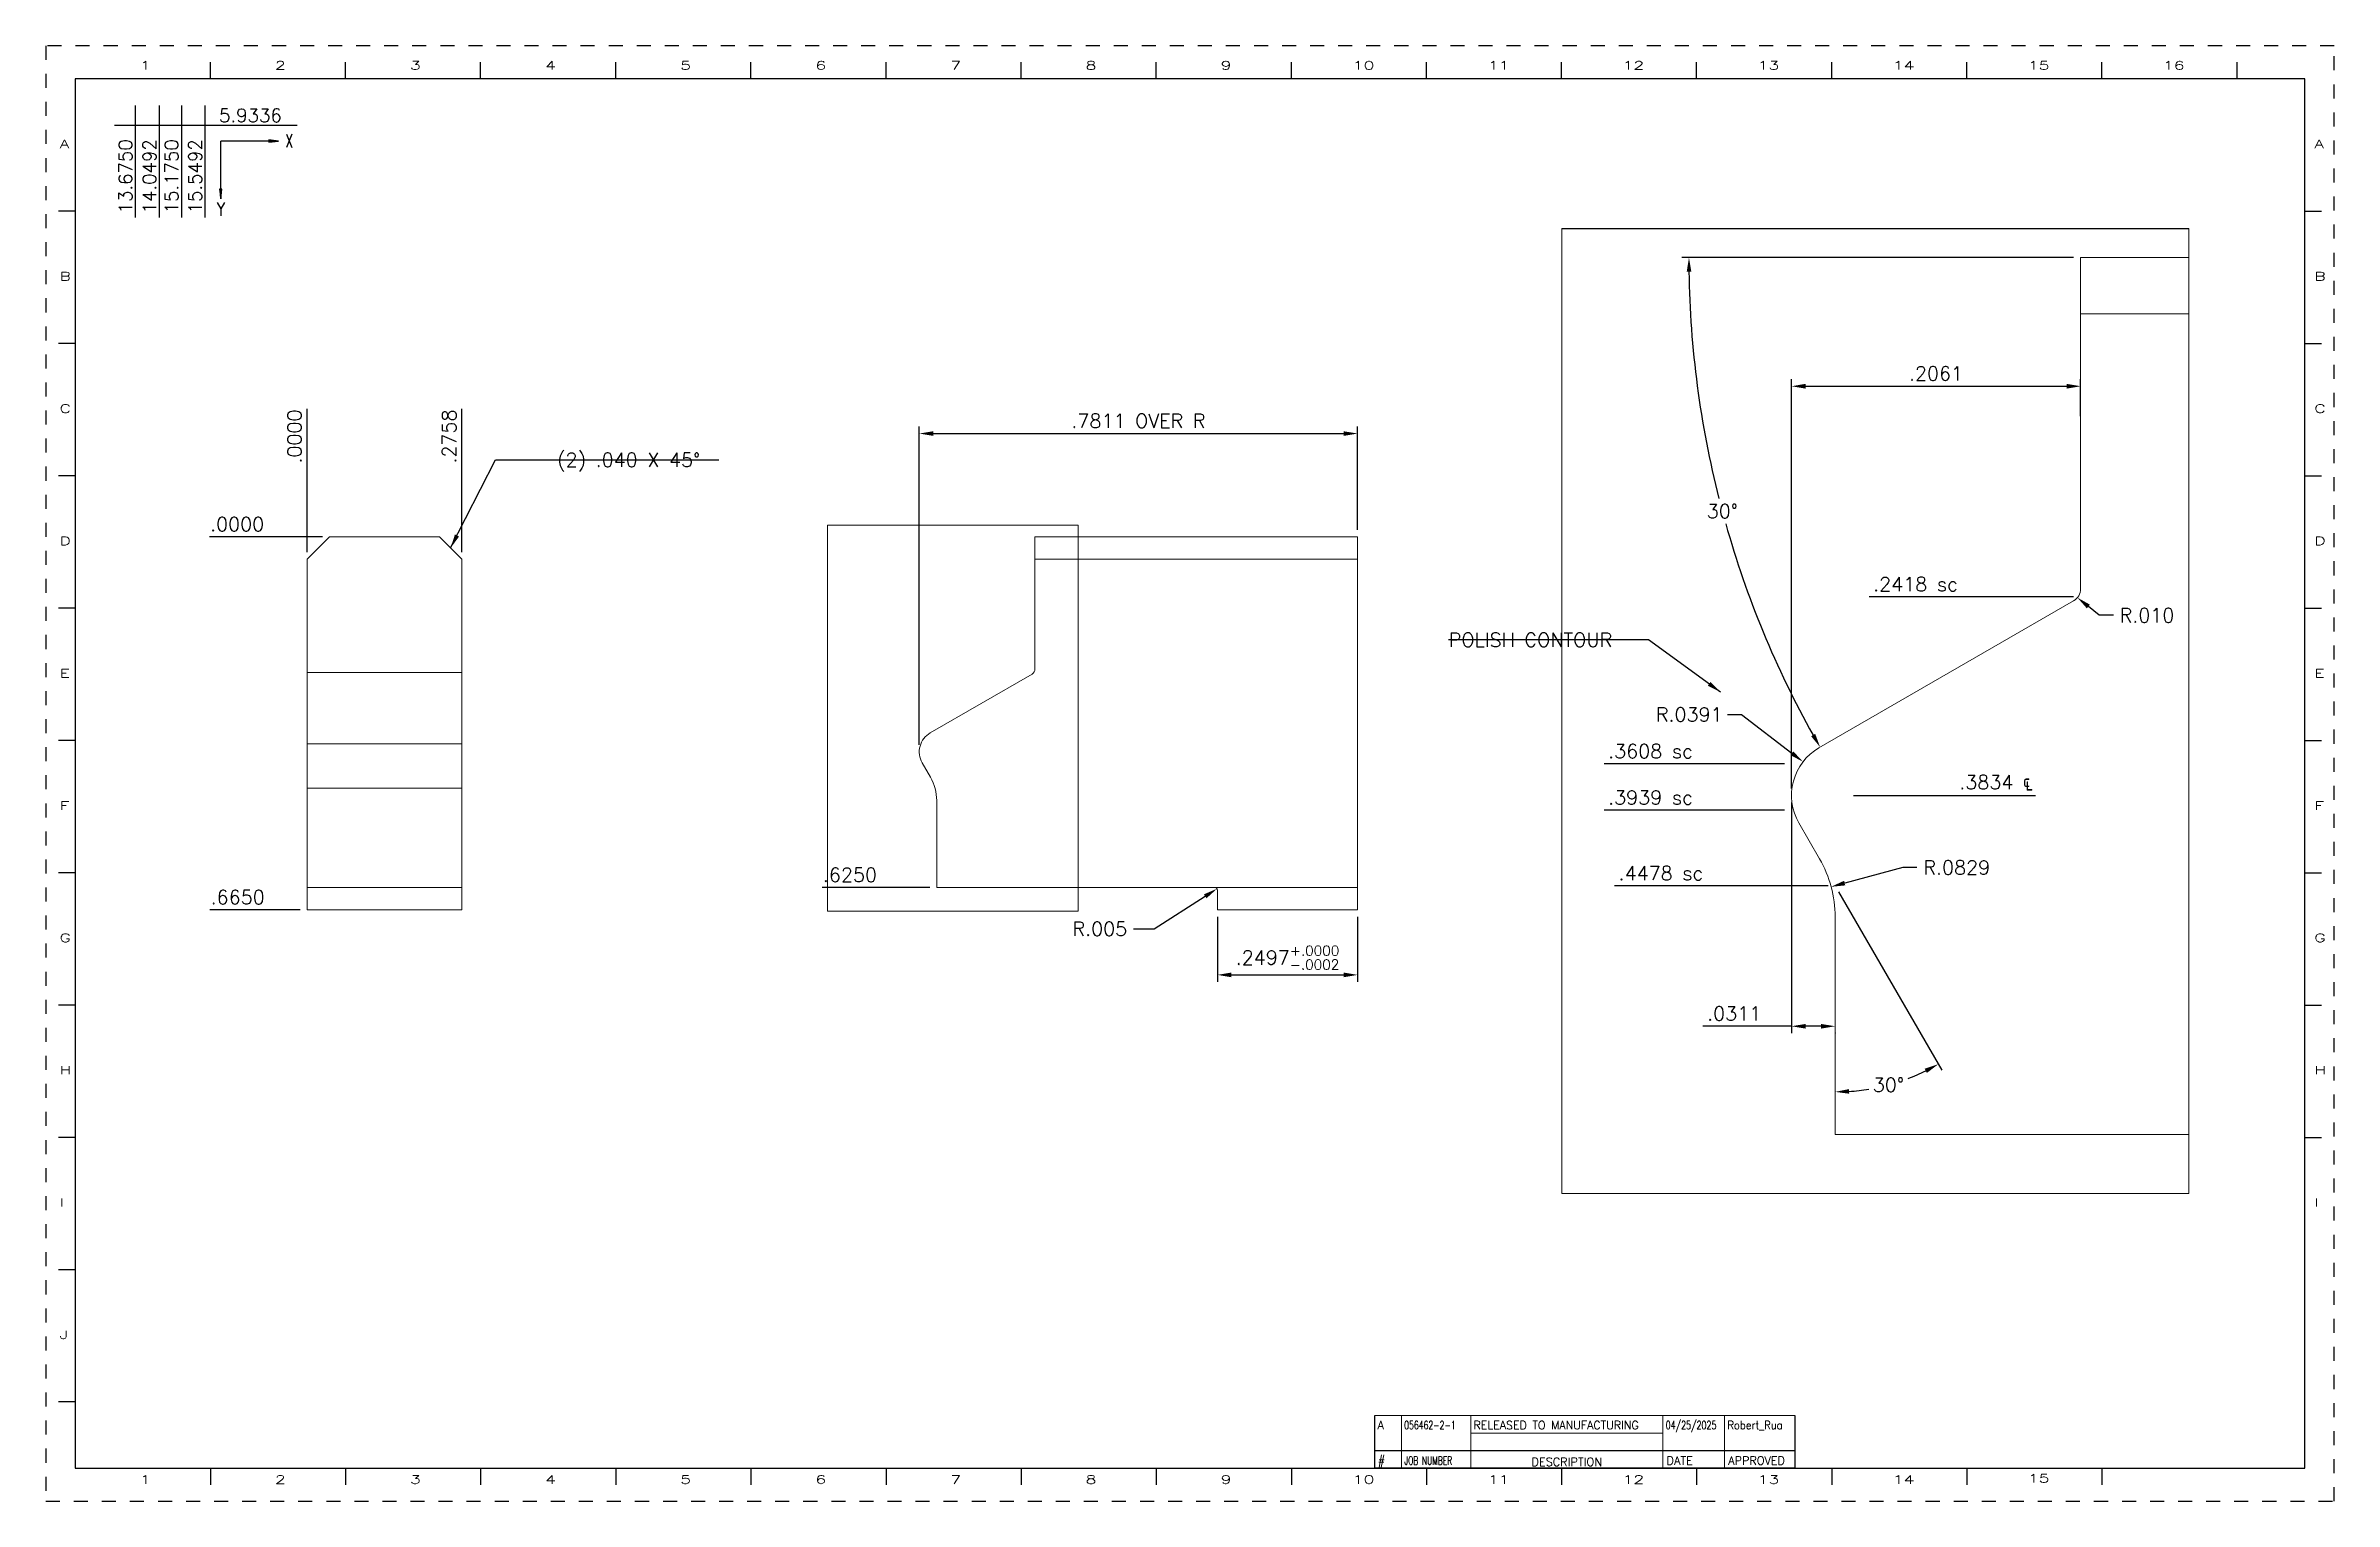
# Paper-space layout 'SHEET (B)' of a CAD drawing. Header units: inches. Extents: x 0 to 16.3, y 0 to 10.4.
# The model-space entities are those that its viewports show. They can reach past a viewport. Long polylines and large blocks are cut down to what shows.
import ezdxf
from ezdxf.enums import TextEntityAlignment as Align

# ---------------------------------------------------------------- set-up
doc = ezdxf.new("R2010")
doc.units = ezdxf.units.IN
doc.header["$MEASUREMENT"] = 0
doc.header["$PDSIZE"] = 0.05
doc.linetypes.add('HIDDEN', pattern=[0.375, 0.25, -0.125])
for name, color, linetype, lineweight in [('AM_0', 7, 'Continuous', 30), ('AM_BOR', 7, 'Continuous', 30), ('BUP_1-AM_0', 7, 'Continuous', 30), ('DIE_SECTION-DETAIL', 7, 'Continuous', 0), ('DIE_SECTION-PLAN_ASSY', 7, 'Continuous', 0)]:
    doc.layers.add(name, color=color, linetype=linetype, lineweight=lineweight)
doc.layers.add('AM_VIEWS', color=1, linetype='Continuous', lineweight=15, plot=False)
doc.styles.add('ACANSTS', font='romans.shx', dxfattribs={"height": 1})
doc.styles.add('ROMANS', font='romans.shx')
doc.styles.get("Standard").update_dxf_attribs({"font": 'ROMANS.SHX'})
doc.dimstyles.new('COMPOSIDIE$0', dxfattribs={"dimscale": 0, "dimtxt": 0.1, "dimasz": 0.1, "dimexe": 0.05, "dimexo": 0.05, "dimgap": 0.04, "dimtad": 1, "dimzin": 4, "dimtxsty": 'Standard', "dimcen": 0, "dimclrd": 3, "dimclre": 3, "dimclrt": 3, "dimazin": 3, "dimtp": 0.1, "dimtm": 0.1, "dimtfac": 0.71, "dimtmove": 0, "dimatfit": 3, "dimfxl": 0.05, "dimtzin": 7, "dimlwd": -1, "dimlwe": -1, "dimarcsym": 1})
doc.dimstyles.new('COMPOSIDIE$2', dxfattribs={"dimscale": 0, "dimtxt": 0.1, "dimasz": 0.1, "dimexe": 0.05, "dimexo": 0.05, "dimgap": 0.04, "dimtad": 1, "dimzin": 4, "dimtxsty": 'Standard', "dimcen": 0, "dimclrd": 3, "dimclre": 3, "dimclrt": 3, "dimadec": 4, "dimazin": 3, "dimtp": 0.1, "dimtm": 0.1, "dimtfac": 0.71, "dimtmove": 0, "dimatfit": 3, "dimfxl": 0.05, "dimtzin": 7, "dimlwd": -1, "dimlwe": -1, "dimarcsym": 1})
doc.dimstyles.new('COMPOSIDIE$4', dxfattribs={"dimscale": 0, "dimtxt": 0.1, "dimasz": 0.1, "dimexe": 0.05, "dimexo": 0.05, "dimgap": 0.04, "dimtad": 1, "dimzin": 4, "dimtxsty": 'Standard', "dimcen": 0, "dimse1": 1, "dimclrd": 3, "dimclre": 3, "dimclrt": 3, "dimazin": 3, "dimtp": 0.1, "dimtm": 0.1, "dimtfac": 0.71, "dimtmove": 0, "dimatfit": 3, "dimtzin": 7, "dimlwd": -1, "dimlwe": -1, "dimarcsym": 1})
doc.dimstyles.new('COMPOSIDIE$6', dxfattribs={"dimscale": 0, "dimtxt": 0.1, "dimasz": 0.1, "dimexe": 0.05, "dimexo": 0.05, "dimgap": 0.04, "dimtad": 1, "dimzin": 4, "dimtxsty": 'Standard', "dimcen": 0, "dimclrd": 3, "dimclre": 7, "dimclrt": 3, "dimazin": 3, "dimtp": 0.1, "dimtm": 0.1, "dimtfac": 0.71, "dimtmove": 0, "dimatfit": 3, "dimfxl": 0.05, "dimtzin": 7, "dimlwd": -1, "dimlwe": -1, "dimarcsym": 1})
doc.dimstyles.new('COMPOSIDIE$7', dxfattribs={"dimscale": 0, "dimtxt": 0.1, "dimasz": 0.1, "dimexe": 0.05, "dimexo": 0.05, "dimgap": 0.04, "dimtad": 1, "dimzin": 4, "dimtxsty": 'Standard', "dimcen": 0, "dimclrd": 3, "dimclre": 3, "dimclrt": 3, "dimazin": 3, "dimtp": 0.1, "dimtm": 0.1, "dimtfac": 0.71, "dimtmove": 0, "dimatfit": 3, "dimfxl": 0.05, "dimtzin": 7, "dimlwd": -1, "dimlwe": -1, "dimarcsym": 1})

# ---------------------------------------------------------------- blocks, each defined once
blk = doc.blocks.new('B_BORDER')
at = {"layer": 'AM_BOR', "color": 7, "linetype": 'HIDDEN'}
for p, q in [((0, 263.52), (0, 0)), ((414.34, 263.52), (0, 263.52)), ((414.34, 0), (414.34, 263.52)), ((0, 0), (414.34, 0))]:
    blk.add_line(p, q, dxfattribs=at)
at = {"layer": 'AM_BOR', "color": 2, "linetype": 'Continuous'}
for p, q in [((408.99, 257.54), (5.35, 257.54)), ((5.35, 257.54), (5.35, 5.99)), ((29.81, 257.54), (29.81, 260.53)), ((54.28, 257.54), (54.28, 260.53)), ((78.74, 257.54), (78.74, 260.53)), ((103.2, 257.54), (103.2, 260.53)), ((127.66, 257.54), (127.66, 260.53)), ((152.13, 257.54), (152.13, 260.53)), ((176.59, 257.54), (176.59, 260.53)), ((201.05, 257.54), (201.05, 260.53)), ((225.52, 257.54), (225.52, 260.53)), ((249.98, 257.54), (249.98, 260.53)), ((274.44, 257.54), (274.44, 260.53)), ((298.9, 257.54), (298.9, 260.53)), ((323.37, 257.54), (323.37, 260.53)), ((347.83, 257.54), (347.83, 260.53)), ((372.29, 257.54), (372.29, 260.53)), ((396.75, 257.54), (396.75, 260.53)), ((408.99, 5.99), (408.99, 257.54)), ((5.35, 233.58), (2.29, 233.58)), ((408.99, 233.58), (412.04, 233.58)), ((5.35, 209.62), (2.29, 209.62)), ((408.99, 209.62), (412.04, 209.62)), ((5.35, 185.67), (2.29, 185.67)), ((408.99, 185.67), (412.04, 185.67)), ((5.35, 161.71), (2.29, 161.71)), ((408.99, 161.71), (412.04, 161.71)), ((5.35, 137.75), (2.29, 137.75)), ((408.99, 137.75), (412.04, 137.75)), ((5.35, 113.79), (2.29, 113.79)), ((408.99, 113.79), (412.04, 113.79)), ((5.35, 89.84), (2.29, 89.84)), ((408.99, 89.84), (412.04, 89.84)), ((5.35, 65.88), (2.29, 65.88)), ((408.99, 65.88), (412.04, 65.88)), ((5.35, 41.92), (2.29, 41.92)), ((5.35, 17.97), (2.29, 17.97)), ((5.35, 5.99), (408.99, 5.99)), ((29.81, 5.99), (29.81, 2.99)), ((54.28, 5.99), (54.28, 2.99)), ((78.74, 5.99), (78.74, 2.99)), ((103.2, 5.99), (103.2, 2.99)), ((127.66, 5.99), (127.66, 2.99)), ((152.13, 5.99), (152.13, 2.99)), ((176.59, 5.99), (176.59, 2.99)), ((201.05, 5.99), (201.05, 2.99)), ((225.52, 5.99), (225.52, 2.99)), ((249.98, 5.99), (249.98, 2.99)), ((274.44, 5.99), (274.44, 2.99)), ((298.9, 5.99), (298.9, 2.99)), ((323.37, 5.99), (323.37, 2.99)), ((347.83, 5.99), (347.83, 2.99)), ((372.29, 5.99), (372.29, 2.99))]:
    blk.add_line(p, q, dxfattribs=at)
at = {"layer": 'AM_BOR', "color": 7, "linetype": 'Continuous', "style": 'ROMANS', "width": 1.531677}
for s, height, p in [('1', 1.5, (17.02, 259.22)), ('2', 1.5, (41.48, 259.22)), ('3', 1.5, (65.94, 259.22)), ('4', 1.5, (90.41, 259.22)), ('5', 1.5, (114.87, 259.22)), ('6', 1.5, (139.33, 259.22)), ('7', 1.5, (163.79, 259.22)), ('8', 1.5, (188.26, 259.22)), ('9', 1.5, (212.72, 259.22)), ('10', 1.497, (236.62, 259.22)), ('11', 1.497, (261.08, 259.22)), ('12', 1.497, (285.47, 259.22)), ('13', 1.497, (309.93, 259.22)), ('14', 1.497, (334.4, 259.22)), ('15', 1.497, (358.86, 259.22)), ('16', 1.497, (383.32, 259.22)), ('A', 1.5, (2.49, 245)), ('A', 1.5, (410.72, 245)), ('B', 1.5, (2.49, 221.04)), ('B', 1.5, (410.72, 221.04)), ('C', 1.5, (2.49, 197.08)), ('C', 1.5, (410.72, 197.08)), ('D', 1.5, (2.49, 173.13)), ('D', 1.5, (410.72, 173.13)), ('E', 1.5, (2.49, 149.17)), ('E', 1.5, (410.72, 149.17)), ('F', 1.5, (2.49, 125.21)), ('F', 1.5, (410.72, 125.21)), ('G', 1.5, (2.49, 101.25)), ('G', 1.5, (410.72, 101.25)), ('H', 1.5, (2.49, 77.3)), ('H', 1.5, (410.72, 77.3)), ('I', 1.5, (2.49, 53.34)), ('I', 1.5, (410.72, 53.34)), ('J', 1.5, (2.49, 29.38)), ('1', 1.5, (17.02, 3.18)), ('2', 1.5, (41.48, 3.18)), ('3', 1.5, (65.94, 3.18)), ('4', 1.5, (90.41, 3.18)), ('5', 1.5, (114.87, 3.18)), ('6', 1.5, (139.33, 3.18)), ('7', 1.5, (163.79, 3.18)), ('8', 1.5, (188.26, 3.18)), ('9', 1.5, (212.72, 3.18)), ('10', 1.497, (236.62, 3.18)), ('11', 1.497, (261.08, 3.18)), ('12', 1.497, (285.47, 3.18)), ('13', 1.497, (309.93, 3.18)), ('14', 1.497, (334.4, 3.18)), ('15', 1.497, (358.86, 3.4))]:
    blk.add_text(s, height=height, dxfattribs=at).set_placement(p)
blk = doc.blocks.new('ansi_br_revisionlista0')
for p, q in [((-76, -6.35), (-76, -3.18)), ((-76, -3.18), (0, -3.18)), ((0, -3.18), (0, -6.35)), ((0, -6.35), (-76, -6.35))]:
    blk.add_line(p, q)
at = {"layer": 'AM_BOR', "color": 1, "lineweight": 15}
for p, q in [((-71.17, -6.35), (-71.17, -3.18)), ((-58.67, -6.35), (-58.67, -3.18)), ((-23.88, -3.18), (-23.88, -6.35)), ((-12.7, -3.18), (-12.7, -6.35))]:
    blk.add_line(p, q, dxfattribs=at)
at = {"layer": 'AM_BOR', "color": 1, "lineweight": 15, "style": 'ACANSTS'}
for s, p in [('#', (-75.5, -5.73)), ('DATE', (-23.21, -5.73))]:
    blk.add_text(s, height=1.5, dxfattribs=at).set_placement(p)
for s, width, p in [('JOB NUMBER', 0.658824, (-70.67, -5.73)), ('APPROVED', 0.989809, (-12.03, -5.73))]:
    blk.add_text(s, height=1.5, dxfattribs=dict(at, width=width)).set_placement(p)
blk.add_text('DESCRIPTION', height=1.5, dxfattribs=at).set_placement((-41.27, -5.22), align=Align.MIDDLE)
blk = doc.blocks.new('ansi_br_revisionlista1')
for p, q in [((-76, -12.7), (-76, -6.35)), ((0, -6.35), (0, -12.7))]:
    blk.add_line(p, q)
at = {"layer": 'AM_BOR', "color": 1, "lineweight": 15}
for p, q in [((-76, -6.35), (0, -6.35)), ((-71.17, -12.7), (-71.17, -6.35)), ((-58.67, -12.7), (-58.67, -6.35)), ((-23.88, -12.7), (-23.88, -6.35)), ((-12.7, -12.7), (-12.7, -6.35)), ((-23.88, -9.53), (-58.67, -9.53)), ((-76, -12.7), (0, -12.7))]:
    blk.add_line(p, q, dxfattribs=at)
at = {"layer": 'AM_BOR', "color": 1, "lineweight": 15, "style": 'ACANSTS'}
for tag, p in [('GEN-REV-NR{2.7}', (-75.53, -8.84)), ('GEN-REV-JN{6.5}', (-70.71, -8.84)), ('GEN-REV-TEXT1{22.3}', (-58.17, -8.84)), ('GEN-REV-DAT{6.6}', (-23.38, -8.84)), ('GEN-REV-NAME{7.4}', (-12.2, -8.84)), ('GEN-REV-TEXT2{22.3}', (-58.17, -12.01))]:
    blk.add_attdef(tag, p, '', height=1.5, dxfattribs=at)
blk = doc.blocks.new('*D13')
at = {"layer": 'AM_0', "color": 7, "transparency": 16777216}
blk.add_line((0, -0.0275), (0, 0.2279), dxfattribs=at)
at = {"layer": 'Defpoints', "color": 0, "transparency": 16777216}
for p in [(0, 0.1191), (0, -0.04), (0, -0.04)]:
    blk.add_point(p, dxfattribs=at)
at = {"layer": 'AM_0', "color": 3, "transparency": 16777216, "insert": (-0.0225, 0.1785), "char_height": 0.025, "attachment_point": 5, "rotation": 90}
blk.add_mtext('\\A1;.0000', dxfattribs=at)
blk = doc.blocks.new('*D14')
at = {"layer": 'AM_0', "color": 7, "transparency": 16777216}
blk.add_line((0.2758, -0.0275), (0.2758, 0.2279), dxfattribs=at)
at = {"layer": 'Defpoints', "color": 0, "transparency": 16777216}
for p in [(0.2758, 0.1191), (0, 0), (0.2758, -0.04)]:
    blk.add_point(p, dxfattribs=at)
at = {"layer": 'AM_0', "color": 3, "transparency": 16777216, "insert": (0.2533, 0.1785), "char_height": 0.025, "attachment_point": 5, "rotation": 90}
blk.add_mtext('\\A1;.2758', dxfattribs=at)
blk = doc.blocks.new('*D15')
at = {"layer": 'AM_0', "color": 7, "transparency": 16777216}
blk.add_line((0.0275, 0), (-0.1741, 0), dxfattribs=at)
at = {"layer": 'Defpoints', "color": 0, "transparency": 16777216}
for p in [(-0.0653, 0), (0.04, 0), (0.04, 0)]:
    blk.add_point(p, dxfattribs=at)
at = {"layer": 'AM_0', "color": 3, "transparency": 16777216, "insert": (-0.1247, 0.0225), "char_height": 0.025, "attachment_point": 5}
blk.add_mtext('\\A1;.0000', dxfattribs=at)
blk = doc.blocks.new('*D16')
at = {"layer": 'AM_0', "color": 7, "transparency": 16777216}
blk.add_line((-0.0125, -0.665), (-0.1731, -0.665), dxfattribs=at)
at = {"layer": 'Defpoints', "color": 0, "transparency": 16777216}
for p in [(0, 0), (-0.0643, -0.665), (0, -0.665)]:
    blk.add_point(p, dxfattribs=at)
at = {"layer": 'AM_0', "color": 3, "transparency": 16777216, "insert": (-0.1237, -0.6425), "char_height": 0.025, "attachment_point": 5}
blk.add_mtext('\\A1;.6650', dxfattribs=at)
blk = doc.blocks.new('*D17')
at = {"layer": 'AM_0', "color": 7, "transparency": 16777216}
blk.add_line((1.1095, -0.625), (0.918, -0.625), dxfattribs=at)
at = {"layer": 'Defpoints', "color": 0, "transparency": 16777216}
for p in [(0, 0), (1.0268, -0.625), (1.122, -0.625)]:
    blk.add_point(p, dxfattribs=at)
at = {"layer": 'AM_0', "color": 3, "transparency": 16777216, "insert": (0.9674, -0.6025), "char_height": 0.025, "attachment_point": 5}
blk.add_mtext('\\A1;.6250', dxfattribs=at)
blk = doc.blocks.new('*D18')
at = {"layer": 'AM_0', "color": 3, "transparency": 16777216}
for p, q in [((1.6223, -0.6775), (1.6223, -0.7933)), ((1.872, -0.6775), (1.872, -0.7933)), ((1.6473, -0.7808), (1.847, -0.7808))]:
    blk.add_line(p, q, dxfattribs=at)
for points in [[(1.6473, -0.7766), (1.6473, -0.785), (1.6223, -0.7808)], [(1.847, -0.7766), (1.847, -0.785), (1.872, -0.7808)]]:
    blk.add_solid(points, dxfattribs=at)
at = {"layer": 'Defpoints', "color": 0, "transparency": 16777216}
for p in [(1.6223, -0.665), (1.872, -0.665), (1.872, -0.7808)]:
    blk.add_point(p, dxfattribs=at)
at = {"layer": 'AM_0', "color": 3, "transparency": 16777216, "insert": (1.7471, -0.7501), "char_height": 0.025, "attachment_point": 5}
blk.add_mtext('\\A1;.2497{}{\\H0.71x;\\C3;\\S+.0000^ -.0002;}', dxfattribs=at)
blk = doc.blocks.new('*D19')
at = {"layer": 'AM_0', "color": 3, "transparency": 16777216}
for p, q in [((1.5096, -0.6988), (1.6004, -0.6408)), ((1.4727, -0.6988), (1.5096, -0.6988))]:
    blk.add_line(p, q, dxfattribs=at)
blk.add_solid([(1.5982, -0.6373), (1.6027, -0.6443), (1.6215, -0.6273)], dxfattribs=at)
at = {"layer": 'Defpoints', "color": 0, "transparency": 16777216}
for p in [(1.6131, -0.6327), (1.6173, -0.63)]:
    blk.add_point(p, dxfattribs=at)
at = {"layer": 'AM_0', "color": 3, "transparency": 16777216, "insert": (1.4127, -0.6988), "char_height": 0.025, "attachment_point": 5}
blk.add_mtext('\\A1;R.005', dxfattribs=at)
blk = doc.blocks.new('*D20')
at = {"layer": 'BUP_1-AM_0', "color": 7, "transparency": 16777216}
blk.add_line((1.292, -0.2418), (1.1462, -0.2418), dxfattribs=at)
at = {"layer": 'Defpoints', "color": 0, "transparency": 16777216}
for p in [(0, 0), (1.2164, -0.2418), (1.297, -0.2418)]:
    blk.add_point(p, dxfattribs=at)
at = {"layer": 'BUP_1-AM_0', "color": 3, "transparency": 16777216, "insert": (1.1793, -0.2328), "char_height": 0.01, "attachment_point": 5}
blk.add_mtext('\\A1;.2418 sc', dxfattribs=at)
blk = doc.blocks.new('*D21')
at = {"layer": 'BUP_1-AM_0', "color": 7, "transparency": 16777216}
blk.add_line((1.117, -0.4478), (0.9648, -0.4478), dxfattribs=at)
at = {"layer": 'Defpoints', "color": 0, "transparency": 16777216}
for p in [(0, 0), (1.0349, -0.4478), (1.122, -0.4478)]:
    blk.add_point(p, dxfattribs=at)
at = {"layer": 'BUP_1-AM_0', "color": 3, "transparency": 16777216, "insert": (0.9978, -0.4388), "char_height": 0.01, "attachment_point": 5}
blk.add_mtext('\\A1;.4478 sc', dxfattribs=at)
blk = doc.blocks.new('*D22')
at = {"layer": 'BUP_1-AM_0', "color": 7, "transparency": 16777216}
blk.add_line((1.135, -0.3834), (1.2647, -0.3834), dxfattribs=at)
at = {"layer": 'Defpoints', "color": 0, "transparency": 16777216}
for p in [(0, 0), (1.13, -0.3834), (1.203, -0.3834)]:
    blk.add_point(p, dxfattribs=at)
at = {"layer": 'BUP_1-AM_0', "color": 3, "transparency": 16777216, "insert": (1.2359, -0.3744), "char_height": 0.01, "attachment_point": 5}
blk.add_mtext('\\A1;.3834 {\\Famgdt|c0;q}', dxfattribs=at)
blk = doc.blocks.new('*D23')
at = {"layer": 'BUP_1-AM_0', "color": 7, "transparency": 16777216}
blk.add_line((1.0859, -0.3608), (0.9573, -0.3608), dxfattribs=at)
at = {"layer": 'Defpoints', "color": 0, "transparency": 16777216}
for p in [(0, 0), (1.0275, -0.3608), (1.0909, -0.3608)]:
    blk.add_point(p, dxfattribs=at)
at = {"layer": 'BUP_1-AM_0', "color": 3, "transparency": 16777216, "insert": (0.9904, -0.3518), "char_height": 0.01, "attachment_point": 5}
blk.add_mtext('\\A1;.3608 sc', dxfattribs=at)
blk = doc.blocks.new('*D24')
at = {"layer": 'BUP_1-AM_0', "color": 7, "transparency": 16777216}
blk.add_line((1.0859, -0.3939), (0.9573, -0.3939), dxfattribs=at)
at = {"layer": 'Defpoints', "color": 0, "transparency": 16777216}
for p in [(0, 0), (1.0275, -0.3939), (1.0909, -0.3939)]:
    blk.add_point(p, dxfattribs=at)
at = {"layer": 'BUP_1-AM_0', "color": 3, "transparency": 16777216, "insert": (0.9904, -0.3849), "char_height": 0.01, "attachment_point": 5}
blk.add_mtext('\\A1;.3939 sc', dxfattribs=at)
blk = doc.blocks.new('*D25')
at = {"layer": 'BUP_1-AM_0', "color": 3, "transparency": 16777216}
for p, q in [((1.0909, -0.3784), (1.0909, -0.0867)), ((1.1009, -0.0917), (1.287, -0.0917)), ((1.297, -0.113), (1.297, -0.0867))]:
    blk.add_line(p, q, dxfattribs=at)
for points in [[(1.1009, -0.09), (1.1009, -0.0934), (1.0909, -0.0917)], [(1.287, -0.09), (1.287, -0.0934), (1.297, -0.0917)]]:
    blk.add_solid(points, dxfattribs=at)
at = {"layer": 'Defpoints', "color": 0, "transparency": 16777216}
for p in [(1.297, -0.0917), (1.297, -0.118), (1.0909, -0.3834)]:
    blk.add_point(p, dxfattribs=at)
at = {"layer": 'BUP_1-AM_0', "color": 3, "transparency": 16777216, "insert": (1.1939, -0.0827), "char_height": 0.01, "attachment_point": 5}
blk.add_mtext('\\A1;.2061', dxfattribs=at)
blk = doc.blocks.new('*D26')
at = {"layer": 'BUP_1-AM_0', "color": 3, "transparency": 16777216}
for p, q in [((1.0909, -0.3884), (1.0909, -0.5529)), ((1.0909, -0.5479), (1.0276, -0.5479)), ((1.112, -0.5479), (1.1009, -0.5479)), ((1.122, -0.5525), (1.122, -0.5529))]:
    blk.add_line(p, q, dxfattribs=at)
for points in [[(1.1009, -0.5463), (1.1009, -0.5496), (1.0909, -0.5479)], [(1.112, -0.5463), (1.112, -0.5496), (1.122, -0.5479)]]:
    blk.add_solid(points, dxfattribs=at)
at = {"layer": 'Defpoints', "color": 0, "transparency": 16777216}
for p in [(1.0909, -0.3834), (1.122, -0.5475), (1.122, -0.5479)]:
    blk.add_point(p, dxfattribs=at)
at = {"layer": 'BUP_1-AM_0', "color": 3, "transparency": 16777216, "insert": (1.05, -0.5389), "char_height": 0.01, "attachment_point": 5}
blk.add_mtext('\\A1;.0311', dxfattribs=at)
blk = doc.blocks.new('*D27')
at = {"layer": 'BUP_1-AM_0', "color": 3, "transparency": 16777216}
blk.add_line((1.292, 0), (1.0128, 0), dxfattribs=at)
for start, end in [(180.8208, 194.2366), (195.7662, 209.1792)]:
    blk.add_arc((1.7158, 0), 0.6981, start, end, dxfattribs=at)
for points in [[(1.0162, -0.01), (1.0195, -0.01), (1.0178, 0)], [(1.1078, -0.3395), (1.1049, -0.3412), (1.1113, -0.349)]]:
    blk.add_solid(points, dxfattribs=at)
at = {"layer": 'Defpoints', "color": 0, "transparency": 16777216}
for p in [(1.297, 0), (1.872, 0), (1.0284, -0.1212), (1.292, -0.2447), (1.1104, -0.3495)]:
    blk.add_point(p, dxfattribs=at)
at = {"layer": 'BUP_1-AM_0', "color": 3, "transparency": 16777216, "insert": (1.0416, -0.1807), "char_height": 0.01, "attachment_point": 5}
blk.add_mtext('\\A1;30°', dxfattribs=at)
blk = doc.blocks.new('*D28')
at = {"layer": 'BUP_1-AM_0', "color": 3, "transparency": 16777216}
blk.add_line((1.1245, -0.4521), (1.198, -0.5793), dxfattribs=at)
for start, end in [(290.739, 296.0994), (273.9006, 279.4117)]:
    blk.add_arc((1.122, -0.4478), 0.1469, start, end, dxfattribs=at)
for points in [[(1.1858, -0.5782), (1.1874, -0.5812), (1.1955, -0.575)], [(1.132, -0.596), (1.1319, -0.5927), (1.122, -0.5947)]]:
    blk.add_solid(points, dxfattribs=at)
at = {"layer": 'Defpoints', "color": 0, "transparency": 16777216}
for p in [(1.0961, -0.403), (1.1109, -0.4285), (1.122, -0.47), (1.1475, -0.5925), (1.122, -0.625)]:
    blk.add_point(p, dxfattribs=at)
at = {"layer": 'BUP_1-AM_0', "color": 3, "transparency": 16777216, "insert": (1.16, -0.5897), "char_height": 0.01, "attachment_point": 5}
blk.add_mtext('\\A1;30°', dxfattribs=at)
blk = doc.blocks.new('*D29')
at = {"layer": 'BUP_1-AM_0', "color": 3, "transparency": 16777216}
for p, q in [((1.1702, -0.4347), (1.1288, -0.4459)), ((1.1802, -0.4347), (1.1702, -0.4347))]:
    blk.add_line(p, q, dxfattribs=at)
blk.add_solid([(1.1284, -0.4442), (1.1292, -0.4475), (1.1191, -0.4485)], dxfattribs=at)
at = {"layer": 'Defpoints', "color": 0, "transparency": 16777216}
for p in [(1.1191, -0.4485), (1.0391, -0.47)]:
    blk.add_point(p, dxfattribs=at)
at = {"layer": 'BUP_1-AM_0', "color": 3, "transparency": 16777216, "insert": (1.2087, -0.4347), "char_height": 0.01, "attachment_point": 5}
blk.add_mtext('\\A1;R.0829', dxfattribs=at)
blk = doc.blocks.new('*D30')
at = {"layer": 'BUP_1-AM_0', "color": 3, "transparency": 16777216}
for p, q in [((1.0453, -0.3256), (1.0553, -0.3256)), ((1.0553, -0.3256), (1.0912, -0.3533))]:
    blk.add_line(p, q, dxfattribs=at)
blk.add_solid([(1.0922, -0.352), (1.0901, -0.3546), (1.0991, -0.3594)], dxfattribs=at)
at = {"layer": 'Defpoints', "color": 0, "transparency": 16777216}
for p in [(1.0991, -0.3594), (1.13, -0.3834)]:
    blk.add_point(p, dxfattribs=at)
at = {"layer": 'BUP_1-AM_0', "color": 3, "transparency": 16777216, "insert": (1.018, -0.3256), "char_height": 0.01, "attachment_point": 5}
blk.add_mtext('\\A1;R.0391', dxfattribs=at)
blk = doc.blocks.new('*D31')
at = {"layer": 'BUP_1-AM_0', "color": 3, "transparency": 16777216}
for p, q in [((1.3103, -0.255), (1.3025, -0.2487)), ((1.3203, -0.255), (1.3103, -0.255))]:
    blk.add_line(p, q, dxfattribs=at)
blk.add_solid([(1.3036, -0.2474), (1.3014, -0.25), (1.2947, -0.2424)], dxfattribs=at)
at = {"layer": 'Defpoints', "color": 0, "transparency": 16777216}
for p in [(1.287, -0.236), (1.2947, -0.2424)]:
    blk.add_point(p, dxfattribs=at)
at = {"layer": 'BUP_1-AM_0', "color": 3, "transparency": 16777216, "insert": (1.3443, -0.255), "char_height": 0.01, "attachment_point": 5}
blk.add_mtext('\\A1;R.010', dxfattribs=at)
blk = doc.blocks.new('*D32')
at = {"layer": 'AM_0', "color": 3, "transparency": 16777216}
for p, q in [((1.0909, -0.3709), (1.0909, 0.1964)), ((1.872, 0.0125), (1.872, 0.1964)), ((1.1159, 0.1839), (1.847, 0.1839))]:
    blk.add_line(p, q, dxfattribs=at)
for points in [[(1.1159, 0.188), (1.1159, 0.1797), (1.0909, 0.1839)], [(1.847, 0.188), (1.847, 0.1797), (1.872, 0.1839)]]:
    blk.add_solid(points, dxfattribs=at)
at = {"layer": 'Defpoints', "color": 0, "transparency": 16777216}
for p in [(1.872, 0.1839), (1.872, 0), (1.0909, -0.3834)]:
    blk.add_point(p, dxfattribs=at)
at = {"layer": 'AM_0', "color": 3, "transparency": 16777216, "insert": (1.4814, 0.2064), "char_height": 0.025, "attachment_point": 5}
blk.add_mtext('\\A1;.7811 OVER R', dxfattribs=at)

msp = doc.modelspace()

# ---------------------------------------------------------------- linework, layer by layer
at = {"layer": 'AM_VIEWS'}
for points in [[(3.5597, -1.6598), (-0.4131, -1.6598), (-0.4131, 0.8161), (3.5597, 0.8161)], [(1.3741, -0.6671), (0.9272, -0.6671), (0.9272, 0.0206), (1.3741, 0.0206)]]:
    msp.add_lwpolyline(points, close=True, dxfattribs=at)
at = {"layer": 'DIE_SECTION-DETAIL', "color": 1, "linetype": 'Continuous', "lineweight": 15}
for p, q in [((0, -0.665), (0, -0.625)), ((0.2758, -0.665), (0.2758, -0.625)), ((0.2758, -0.665), (0, -0.665))]:
    msp.add_line(p, q, dxfattribs=at)
at = {"layer": 'DIE_SECTION-PLAN_ASSY', "color": 1, "lineweight": 15}
for p, q in [((0, -0.04), (0.04, 0)), ((0.2358, 0), (0.04, 0)), ((0.2358, 0), (0.2758, -0.04)), ((1.297, 0), (1.872, 0)), ((1.297, -0.236), (1.297, 0)), ((1.872, -0.665), (1.872, 0)), ((0, -0.04), (0, -0.625)), ((0.2758, -0.04), (0.2758, -0.625)), ((0.2758, -0.2418), (0, -0.2418)), ((1.1104, -0.3495), (1.292, -0.2447)), ((0.2758, -0.3691), (0, -0.3691)), ((1.1109, -0.4285), (1.0961, -0.403)), ((0.2758, -0.4478), (0, -0.4478)), ((1.122, -0.625), (1.122, -0.47)), ((0.2758, -0.625), (0, -0.625)), ((1.122, -0.625), (1.6173, -0.625)), ((1.872, -0.625), (1.6173, -0.625)), ((1.6223, -0.665), (1.6223, -0.63)), ((1.6223, -0.665), (1.872, -0.665))]:
    msp.add_line(p, q, dxfattribs=at)
at = {"layer": 'DIE_SECTION-PLAN_ASSY', "color": 1, "linetype": 'Continuous', "lineweight": 15}
msp.add_line((1.872, -0.04), (1.297, -0.04), dxfattribs=at)
at = {"layer": 'DIE_SECTION-PLAN_ASSY', "color": 1}
msp.add_arc((1.287, -0.236), 0.01, 300, 360, dxfattribs=at)
at = {"layer": 'DIE_SECTION-PLAN_ASSY', "color": 1, "lineweight": 15}
for centre, radius, start, end in [((1.13, -0.3834), 0.0391, 120, 210), ((1.0391, -0.47), 0.0829, 0, 30), ((1.6173, -0.63), 0.005, 0, 90)]:
    msp.add_arc(centre, radius, start, end, dxfattribs=at)

# ---------------------------------------------------------------- texts
at = {"layer": 'AM_0', "color": 3, "insert": (0.4456, 0.1493), "char_height": 0.025, "attachment_point": 1}
msp.add_mtext('\\A1;(2) .040 X 45%%D', dxfattribs=at)

# ---------------------------------------------------------------- dimensions: what is measured, and where the dimension line sits
at = {"layer": 'AM_0'}
for base, p1, p2, text, override, picture, middle in [((1.872, 0.1839), (1.0909, -0.3834), (1.872, 0), '<> OVER R', {"dimscale": 0.25, "dimpost": ''}, '*D32', (1.4814, 0.2064)), ((1.872, -0.7808), (1.6223, -0.665), (1.872, -0.665), '<>{}{\\H0.71x;\\C3;\\S+.0000^ -.0002;}', {"dimscale": 0.25, "dimpost": '', "dimtp": 0, "dimtm": 0.0002, "dimtdec": 4, "dimtzin": 7}, '*D18', (1.7471, -0.7501))]:
    dim = msp.add_linear_dim(base=base, p1=p1, p2=p2, text=text, dimstyle='COMPOSIDIE$0', override=override, dxfattribs=at)
    dim.commit()
    dim.dimension.update_dxf_attribs({"geometry": picture, "text_midpoint": middle})
for feature_location, offset, dtype, origin, picture, middle in [((0, -0.04), (0, 0.1591388027), 1, (0, -0.04), '*D13', (-0.0225, 0.1785435646)), ((0.2758, -0.04), (0, 0.1591), 1, (0, 0), '*D14', (0.2533, 0.1785)), ((0.04, 0), (-0.105277567, 0), 0, (0.04, 0), '*D15', (-0.1246823289, 0.0225)), ((0, -0.665), (-0.0643179238, 0), 0, (0, 0), '*D16', (-0.1237226857, -0.6425)), ((1.1219960328, -0.625), (-0.0951463781, 0), 0, (0, 0), '*D17', (0.9674448929, -0.6025))]:
    dim = msp.add_ordinate_dim(feature_location=feature_location, offset=offset, dtype=dtype, origin=origin, dimstyle='COMPOSIDIE$6', override={"dimscale": 0.25}, dxfattribs=at)
    dim.commit()
    dim.dimension.update_dxf_attribs({"geometry": picture, "text_midpoint": middle})
dim = msp.add_radius_dim(center=(1.6173, -0.63), mpoint=(1.6131, -0.6327), dimstyle='COMPOSIDIE$4', override={"dimscale": 0.25, "dimdec": 3}, dxfattribs=at)
dim.commit()
dim.dimension.update_dxf_attribs({"geometry": '*D19', "text_midpoint": (1.4127, -0.6988), "dimtype": 164})
at = {"layer": 'BUP_1-AM_0'}
for feature_location, offset, text, picture, middle in [((1.297, -0.2418), (-0.0806, 0), '<> sc', '*D20', (1.1793, -0.2328)), ((1.122, -0.4478), (-0.0871, 0), '<> sc', '*D21', (0.9978, -0.4388)), ((1.13, -0.3834), (0.073, 0), '<> {\\Famgdt|c0;q}', '*D22', (1.2359, -0.3744)), ((1.0909, -0.3608), (-0.0634, 0), '<> sc', '*D23', (0.9904, -0.3518)), ((1.0909, -0.3939), (-0.0634, 0), '<> sc', '*D24', (0.9904, -0.3849))]:
    dim = msp.add_ordinate_dim(feature_location=feature_location, offset=offset, dtype=0, origin=(0, 0), text=text, dimstyle='COMPOSIDIE$6', override={"dimscale": 0.1, "dimpost": ''}, dxfattribs=at)
    dim.commit()
    dim.dimension.update_dxf_attribs({"geometry": picture, "text_midpoint": middle})
for base, line1, line2, picture, middle in [((1.0283786, -0.1212179), ((1.296996, 0), (1.871996, 0)), ((1.1104401, -0.3495275), (1.291996, -0.2447061)), '*D27', (1.0415594, -0.1806728)), ((1.1475079, -0.59246418), ((1.12199603, -0.625), (1.12199603, -0.47)), ((1.11088564, -0.42853543), (1.09612186, -0.40296382)), '*D28', (1.16002094, -0.5896901))]:
    dim = msp.add_angular_dim_2l(base=base, line1=line1, line2=line2, dimstyle='COMPOSIDIE$2', override={"dimscale": 0.1}, dxfattribs=at)
    dim.commit()
    dim.dimension.update_dxf_attribs({"geometry": picture, "text_midpoint": middle})
dim = msp.add_linear_dim(base=(1.297, -0.0917), p1=(1.0909, -0.3834), p2=(1.297, -0.118), dimstyle='COMPOSIDIE$0', override={"dimscale": 0.1}, dxfattribs=at)
dim.commit()
dim.dimension.update_dxf_attribs({"geometry": '*D25', "text_midpoint": (1.1939, -0.0827)})
dim = msp.add_radius_dim(center=(1.287, -0.236), mpoint=(1.2947, -0.2424), dimstyle='COMPOSIDIE$4', override={"dimscale": 0.1, "dimdec": 3}, dxfattribs=at)
dim.commit()
dim.dimension.update_dxf_attribs({"geometry": '*D31', "text_midpoint": (1.3443, -0.255)})
for center, mpoint, picture, middle in [((1.13, -0.3834), (1.0991, -0.3594), '*D30', (1.018, -0.3256)), ((1.0391, -0.47), (1.1191, -0.4485), '*D29', (1.2087, -0.4347))]:
    dim = msp.add_radius_dim(center=center, mpoint=mpoint, dimstyle='COMPOSIDIE$4', override={"dimscale": 0.1}, dxfattribs=at)
    dim.commit()
    dim.dimension.update_dxf_attribs({"geometry": picture, "text_midpoint": middle, "dimtype": 164})
dim = msp.add_linear_dim(base=(1.122, -0.5479), p1=(1.0909, -0.3834), p2=(1.122, -0.5475), dimstyle='COMPOSIDIE$0', override={"dimscale": 0.1}, dxfattribs=at)
dim.commit()
dim.dimension.update_dxf_attribs({"geometry": '*D26', "text_midpoint": (1.05, -0.5479), "dimtype": 160})

# ---------------------------------------------------------------- leaders
at = {"layer": 'AM_0', "annotation_type": 0, "has_hookline": 1, "hookline_direction": 0, "text_width": 0.2881}
msp.add_leader([(0.2558, -0.02), (0.3356, 0.1368), (0.4356, 0.1368)], dimstyle='COMPOSIDIE$7', override={"dimscale": 0.25}, dxfattribs=at)

psp = doc.layouts.new('SHEET (B)')

# ---------------------------------------------------------------- linework, layer by layer
at = {"color": 2, "linetype": 'Continuous'}
for p, q in [((0.489, 9.809), (1.791, 9.809)), ((0.638, 9.949), (0.638, 9.152)), ((0.809, 9.949), (0.809, 9.152)), ((0.967, 9.949), (0.967, 9.152)), ((1.135, 9.949), (1.135, 9.152))]:
    psp.add_line(p, q, dxfattribs=at)
for points in [[(1.247, 9.284), (1.247, 9.696)], [(1.66, 9.696), (1.247, 9.696)], [(1.591, 9.688), (1.66, 9.696), (1.591, 9.704), (1.591, 9.688)], [(1.591, 9.699), (1.66, 9.696), (1.591, 9.701)], [(1.591, 9.691), (1.66, 9.696), (1.591, 9.694)], [(1.239, 9.353), (1.247, 9.284), (1.255, 9.353), (1.239, 9.353)], [(1.242, 9.353), (1.247, 9.284), (1.244, 9.353)], [(1.25, 9.353), (1.247, 9.284), (1.252, 9.353)]]:
    psp.add_lwpolyline(points, dxfattribs=at)

# ---------------------------------------------------------------- block references
at = {"layer": 'AM_0', "lineweight": 0, "xscale": 0.03937007874016, "yscale": 0.03937007874016, "zscale": 0.03937007874016}
for name, p in [('B_BORDER', (0, 0)), ('ansi_br_revisionlista0', (12.467, 0.486))]:
    psp.add_blockref(name, p, dxfattribs=at)
at = {"layer": 'AM_0', "lineweight": 0}
ref = psp.add_blockref('ansi_br_revisionlista1', (12.467, 0.861), dxfattribs=dict(at, xscale=0.03937007874016, yscale=0.03937007874016, zscale=0.03937007874016))
ref.add_attrib('GEN-REV-NR{2.7}', 'A', (9.493, 0.513), dxfattribs={"layer": 'AM_BOR', "color": 1, "lineweight": 15, "height": 0.0591, "style": 'ACANSTS'})
ref.add_attrib('GEN-REV-TEXT1{22.3}', 'RELEASED TO MANUFACTURING', (10.177, 0.513), dxfattribs={"layer": 'AM_BOR', "color": 1, "lineweight": 15, "height": 0.05906, "style": 'ACANSTS', "width": 0.975625})
ref.add_attrib('GEN-REV-NAME{7.4}', 'Robert_Rua', (11.987, 0.513), dxfattribs={"layer": 'AM_BOR', "color": 1, "lineweight": 15, "height": 0.0591, "style": 'ACANSTS', "width": 0.877966})
ref.add_attrib('GEN-REV-DAT{6.6}', '04/25/2025', (11.547, 0.513), dxfattribs={"layer": 'AM_BOR', "color": 1, "lineweight": 15, "height": 0.0591, "style": 'ACANSTS', "width": 0.7})
ref.add_attrib('GEN-REV-JN{6.5}', '056462-2-1', (9.683, 0.513), dxfattribs={"layer": 'AM_BOR', "color": 1, "lineweight": 15, "height": 0.0591, "style": 'ACANSTS', "width": 0.6825})

# ---------------------------------------------------------------- texts
at = {"color": 1, "linetype": 'Continuous', "style": 'ROMANS'}
psp.add_text('5.9336', height=0.095, dxfattribs=at).set_placement((1.235, 9.879), align=Align.MIDDLE_LEFT)
for s, p in [('13.6750', (0.568, 9.709)), ('14.0492', (0.739, 9.709)), ('15.1750', (0.897, 9.709)), ('15.5492', (1.065, 9.709))]:
    psp.add_text(s, height=0.095, rotation=90, dxfattribs=at).set_placement(p, align=Align.MIDDLE_RIGHT)
at = {"color": 2, "linetype": 'Continuous', "style": 'ROMANS', "width": 0.731424}
for s, p, p2 in [('X', (1.707, 9.65), (1.763, 9.65)), ('Y', (1.219, 9.162), (1.276, 9.162))]:
    psp.add_text(s, height=0.095, dxfattribs=at).set_placement(p, p2, align=Align.FIT)
at = {"layer": 'BUP_1-AM_0', "color": 3, "insert": (10, 6.191), "char_height": 0.1, "attachment_point": 1}
psp.add_mtext('\\A1;POLISH CONTOUR', dxfattribs=at)

# ---------------------------------------------------------------- leaders
at = {"layer": 'BUP_1-AM_0', "annotation_type": 0, "has_hookline": 1, "hookline_direction": 1, "text_width": 1.286}
psp.add_leader([(11.938, 5.768), (11.425, 6.141), (11.325, 6.141)], dimstyle='COMPOSIDIE$7', override={"dimscale": 1}, dxfattribs=at)

# ---------------------------------------------------------------- viewports
at = {"layer": 'AM_VIEWS', "view_target_point": (1.5733, -0.4218)}
vp = psp.add_viewport(center=(8.156, 5.188), size=(15.891, 9.90341), view_center_point=(0, 0), view_height=2.475852, dxfattribs=at)
vp.frozen_layers = ['BUP_1-AM_0']
at = {"layer": 'AM_VIEWS', "view_target_point": (1.1506, -0.3232)}
vp = psp.add_viewport(center=(13.041, 5.633), size=(4.469, 6.8771), view_center_point=(0, 0), view_height=0.68771, status=3, dxfattribs=at)
vp.frozen_layers = ['AM_0']

doc.saveas('drawing.dxf')
